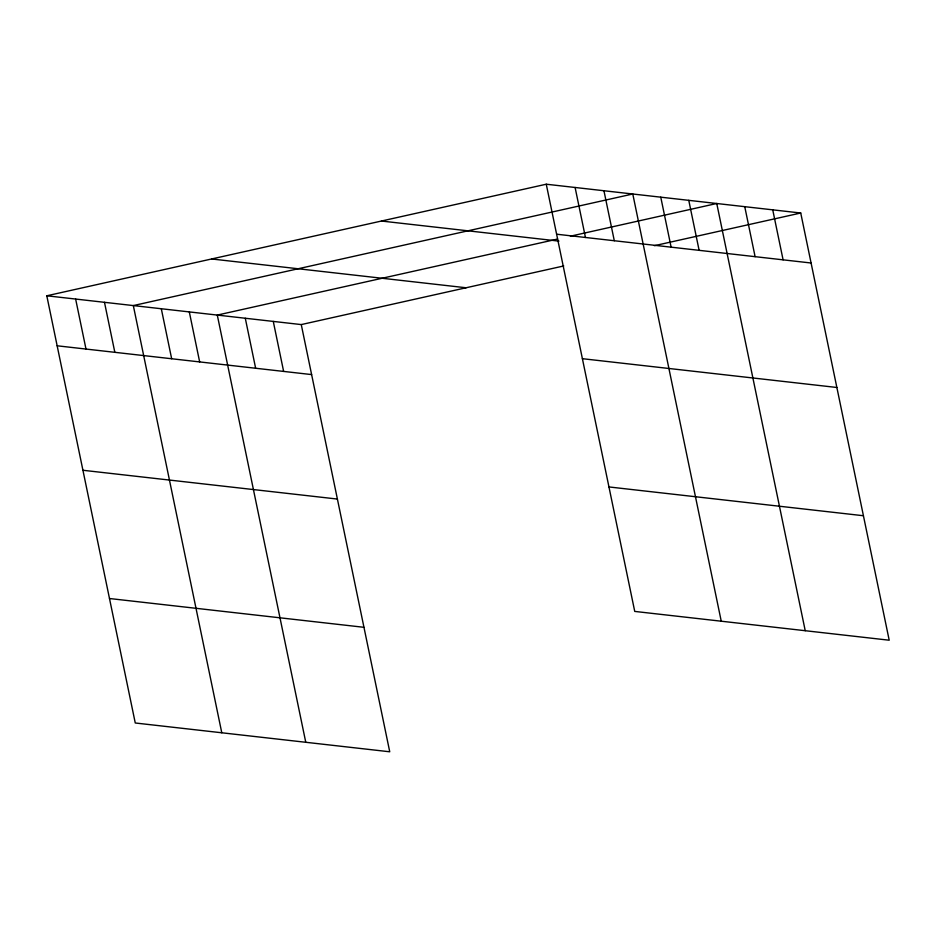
<?xml version="1.0" encoding="UTF-8"?>
<svg xmlns="http://www.w3.org/2000/svg" width="936" height="936" viewBox="0 0 936 936"><rect width="100%" height="100%" fill="white"/><g stroke="black" fill="none" stroke-linecap="round" stroke-linejoin="round"><path stroke-width="1.4" d="M46.8 295.788L301.263 324.581L389.739 751.783L135.264 722.99L46.8 295.788L546.261 184.216L800.736 213.01L889.2 640.212L634.737 611.419L546.261 184.216M557.622 239.054L217.292 315.081L305.768 742.283M570.41 236.2L716.754 203.498L805.229 630.7M301.263 324.581L563.741 265.953M654.381 245.7L800.736 213.01M556.616 234.211L811.091 263.004M381.443 221.036L558.932 241.114M211.618 258.968L466.093 287.761M582.391 358.687L836.866 387.481M57.154 345.793L311.618 374.587M608.95 486.942L863.425 515.736M82.93 470.27L337.405 499.063M109.489 598.514L363.964 627.307M772.738 209.839L783.093 259.834M744.752 206.669L755.106 256.675M688.767 200.339L699.122 250.333M660.769 197.168L671.124 247.174M721.246 621.2L632.783 193.998L133.321 305.581L221.785 732.783M603.942 190.733L614.297 240.739M575.102 187.481L585.456 237.475M273.277 321.422L283.631 371.416M245.29 318.252L255.645 368.257M189.306 311.91L199.66 361.916M161.308 308.751L171.662 358.745M104.481 302.316L114.835 352.322M75.641 299.052L85.995 349.058"/></g></svg>
